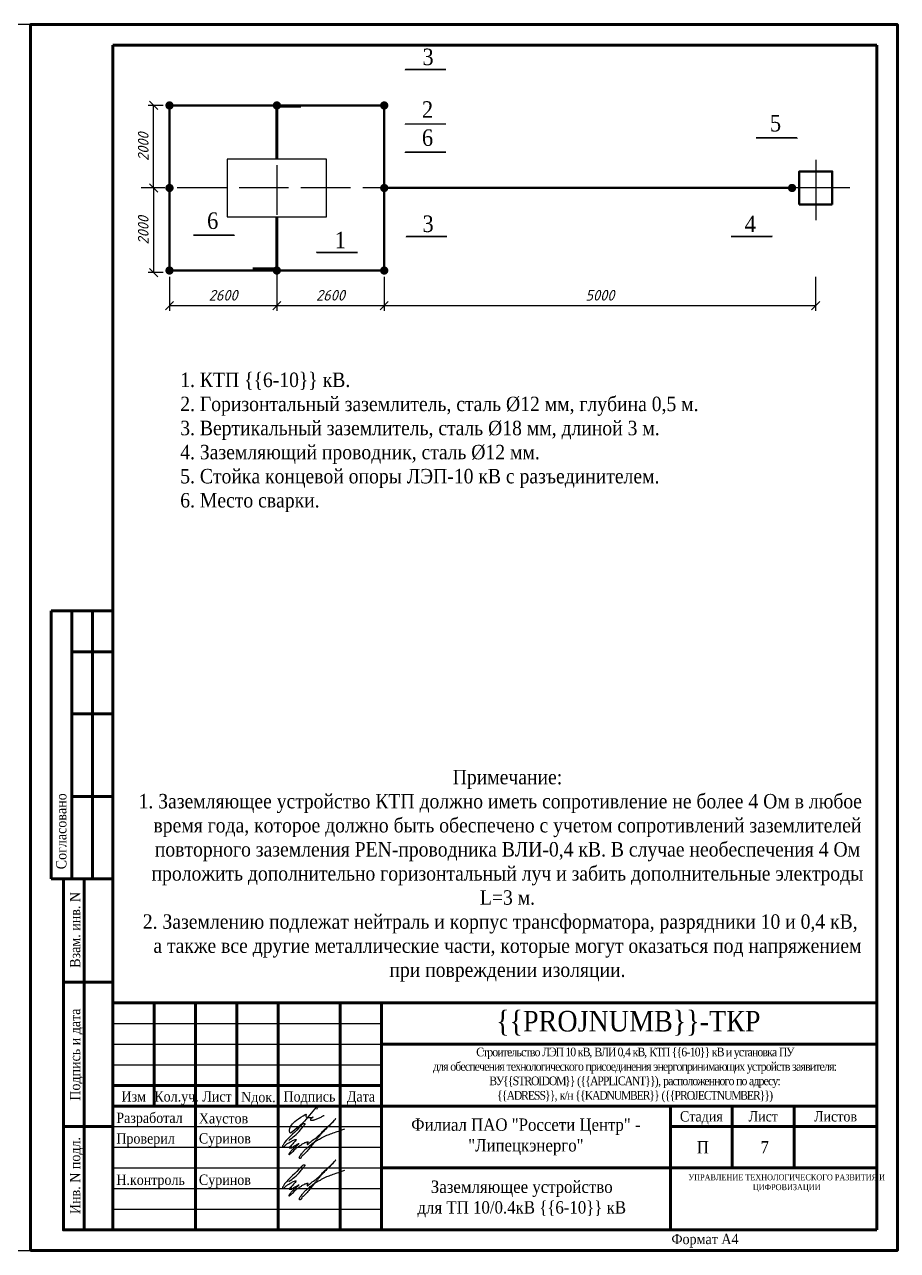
# Model space of a CAD drawing. Header units: millimetres. Extents: x 2157 to 10678, y 3616 to 3913.
# Drawn here: x 7106.5 to 7317.9, y 3616.3 to 3913.3 of the extents above; entities that cross this region are included whole.
import ezdxf
from ezdxf.enums import TextEntityAlignment as Align

# ---------------------------------------------------------------- set-up
doc = ezdxf.new("R2010")
doc.units = ezdxf.units.MM
doc.linetypes.add('ACAD_ISO02W100', pattern=[15, 12, -3])
doc.linetypes.add('BORDER2', pattern=[0.875, 0.25, -0.125, 0.25, -0.125, 0, -0.125])
doc.layers.add('П', color=7, linetype='Continuous')
doc.layers.add('Чертеж', color=7, linetype='Continuous')
doc.styles.add('ESKD1', font='', dxfattribs={"width": 1.2, "oblique": 15})
doc.styles.add('Simplex8', font='Times New Roman.ttf', dxfattribs={"height": 3.5})
doc.styles.add('ГОСТ А накл', font='Times New Roman.ttf', dxfattribs={"width": 0.9})
doc.styles.add('стиль1', font='Times New Roman.ttf', dxfattribs={"width": 0.9})
doc.styles.add('стиль2', font='Times New Roman.ttf', dxfattribs={"width": 0.9, "height": 2.5})
doc.styles.get('ESKD1').set_extended_font_data('GOST type A')
doc.dimstyles.new('GENPLAN', dxfattribs={"dimtxt": 2.6, "dimasz": 4, "dimexe": 1.3, "dimexo": 1.5, "dimgap": 1.2, "dimtad": 1, "dimzin": 0, "dimtxsty": 'ESKD1', "dimtsz": 1, "dimcen": -2, "dimadec": 0, "dimazin": 0, "dimtfac": 0.75, "dimtix": 1, "dimtmove": 0, "dimatfit": 3, "dimfxl": 1, "dimtvp": 1.2, "dimarcsym": 0})

# ---------------------------------------------------------------- blocks, each defined once
blk = doc.blocks.new('Штамп б')
at = {"lineweight": 70}
for points in [[(20, 0), (8, 0), (8, 85), (20, 85)], [(13, 0), (13, 85)], [(8, 60), (20, 60)], [(8, 25), (20, 25)]]:
    blk.add_lwpolyline(points, dxfattribs=at)
at = {"lineweight": 25, "style": 'Simplex8', "width": 0.9}
for s, p in [('Взам. инв. N', (12.06, 63.49)), ('Подпись и дата', (12.06, 31.28)), ('Инв. N подл.', (12.06, 3.82))]:
    blk.add_text(s, height=2.5, rotation=90, dxfattribs=at).set_placement(p)
blk = doc.blocks.new('A$C5B0935FB')
at = {"lineweight": 70}
for p, q in [((20, 65), (5, 65)), ((5, 0), (5, 65)), ((10, 55), (10, 65)), ((15, 0), (15, 65)), ((20, 0), (20, 65)), ((10, 40), (10, 55)), ((10, 55), (20, 55)), ((10, 20), (10, 40)), ((10, 40), (20, 40)), ((10, 0), (10, 20)), ((10, 20), (20, 20)), ((10, 0), (5, 0)), ((15, 0), (10, 0)), ((20, 0), (15, 0)), ((15, 0), (15, 0))]:
    blk.add_line(p, q, dxfattribs=at)
at = {"lineweight": 25, "style": 'стиль1', "width": 0.9}
blk.add_text('Согласовано', height=2.5, rotation=90, dxfattribs=at).set_placement((8.72, 2.35))
blk = doc.blocks.new('A$C7F1F469D')
at = {"color": 5, "lineweight": 25}
blk.add_spline([(-0.1, 1.78), (1.34, 2.93), (2.75, 4.33), (3.55, 5.31), (3.81, 5.64), (3.86, 5.8), (3.66, 5.81), (3.25, 5.7), (2.89, 5.36), (-1.09, 1.26), (-1.29, 0.98), (-1.47, 0.67), (-1.59, 0.28), (-1.54, 0.16), (-0.98, 0.55), (-0.42, 1.01), (0.34, 1.44), (1.08, 1.86), (1.69, 1.97), (1.62, 1.83), (1.26, 1.37), (0.56, 0.61), (0.16, 0.22), (0, 0), (0.24, -0.04), (0.82, 0.16), (1.44, 0.58), (2.18, 0.95), (2.33, 1.04), (1.93, 0.58), (1.28, 0.02), (0.64, -0.58), (0.1, -1.31), (-0.06, -1.68), (0.13, -1.59), (0.39, -1.41), (1.23, -0.56), (1.62, -0.16), (2.27, 0.27), (2.82, 0.65), (3.41, 1.04), (3.83, 1.25), (4.1, 1.35), (4.33, 1.44), (4.56, 1.45), (4.6, 1.35), (4.48, 1.19), (4.35, 0.92), (4.39, 0.82), (4.59, 0.91), (5.09, 1.34), (6.19, 2.18), (7.41, 3.21), (8.36, 4.22), (9.62, 5.31), (10.99, 6.68), (11.27, 6.98), (9.83, 5.51), (8.6, 4.26), (7.7, 3.28), (7.2, 2.7), (6.74, 2.12), (6.16, 1.41), (5.49, 0.62), (4.74, -0.34), (3.92, -1.29), (3.19, -1.94), (2.91, -2.31), (2.67, -2.58), (2.52, -2.55), (2.49, -2.26), (2.69, -1.9), (3.27, -1.11), (3.8, -0.52), (4.48, 0.07), (5.33, 0.79), (5.97, 1.29), (6.7, 1.77), (7.56, 2.21), (8.83, 2.91), (10.02, 3.35), (11.36, 3.83), (12.55, 4.24), (13.47, 4.57)], degree=3, dxfattribs=at)
blk = doc.blocks.new('Штамп фамилии')
at = {"layer": 'Чертеж', "color": 5, "lineweight": -2}
blk.add_lwpolyline([(47.56, 0.85), (47.63, 0.98), (47.71, 1.12), (47.75, 1.2), (47.79, 1.26), (47.82, 1.32), (47.85, 1.37), (47.85, 1.41), (47.85, 1.5), (47.83, 1.56), (47.8, 1.58), (47.75, 1.59), (47.69, 1.59), (47.65, 1.58), (47.6, 1.56), (47.53, 1.53), (47.47, 1.48), (47.41, 1.42), (47.34, 1.32), (45.35, -1.11), (44.5, -2.12), (43.04, -3.43), (41.29, -4.9), (41.18, -4.96), (41.1, -4.94), (41.06, -4.9), (41.02, -4.83), (40.95, -4.71), (40.89, -4.56), (40.88, -4.4), (40.88, -4.26), (40.91, -4.09), (40.95, -3.94), (40.99, -3.84), (41.05, -3.64), (41.14, -3.44), (41.38, -3.09), (41.64, -2.76), (42.23, -2.17), (42.59, -1.81), (43.05, -1.48), (43.63, -1.13), (44.19, -0.77), (44.85, -0.41), (44.92, -0.44), (44.94, -0.46), (44.95, -0.51), (44.89, -0.87), (44.97, -1.02), (45.03, -1.1), (45.09, -1.13), (45.19, -1.2), (45.35, -1.22), (45.55, -1.22), (46.39, -1.16), (46.48, -1.08), (46.54, -1.05), (46.56, -1.07), (46.57, -1.09), (46.56, -1.13), (46.54, -1.15), (46.53, -1.18), (46.48, -1.21), (46.37, -1.3), (46.01, -1.59), (45.97, -1.66), (45.96, -1.7), (45.96, -1.78), (45.99, -1.81), (46.12, -1.82), (46.26, -1.81), (46.68, -1.81), (46.77, -1.8), (46.92, -1.76), (47.12, -1.67), (48.59, -1.09), (48.75, -0.97), (48.9, -0.86), (49.05, -0.79), (49.15, -0.75), (49.3, -0.69)], dxfattribs=at)
at = {"layer": 'Чертеж', "color": 67, "lineweight": -2, "true_color": 0x727430}
for p in [(40.81, -8.53), (40.81, -18.55)]:
    blk.add_blockref('A$C7F1F469D', p, dxfattribs=at)
at = {"color": 7, "char_height": 2.5, "attachment_point": 4, "style": 'стиль1'}
for s, insert, width in [(' Разработал', (-1.9, -1.68), 17), ('Хаустов', (18.94, -1.81), 20), (' Проверил', (-1.9, -6.68), 17), (' Суринов', (18.1, -6.65), 20), (' Н.контроль', (-1.9, -16.68), 17), (' Суринов', (18.1, -16.68), 20)]:
    blk.add_mtext(s, dxfattribs=dict(at, insert=insert, width=width))
blk = doc.blocks.new('А4 в')
at = {"lineweight": 70}
for p, q in [((1349668.86, 432649.76), (1349668.86, 432362.76)), ((1349853.86, 432649.76), (1349668.86, 432649.76)), ((1349853.86, 432362.76), (1349853.86, 432649.76)), ((1349853.86, 432417.76), (1349668.86, 432417.76)), ((1349668.86, 432417.76), (1349668.86, 432362.76)), ((1349668.86, 432362.76), (1349853.86, 432362.76))]:
    blk.add_line(p, q, dxfattribs=at)
for points in [[(1349678.86, 432417.76), (1349678.86, 432392.76)], [(1349688.86, 432417.76), (1349688.86, 432362.76)], [(1349698.86, 432417.76), (1349698.86, 432392.76)], [(1349708.86, 432417.76), (1349708.86, 432362.76)], [(1349723.86, 432417.76), (1349723.86, 432362.76)], [(1349733.86, 432417.76), (1349733.86, 432362.76)], [(1349733.86, 432407.76), (1349853.86, 432407.76)], [(1349668.86, 432397.76), (1349733.86, 432397.76)], [(1349668.86, 432392.76), (1349853.86, 432392.76)], [(1349803.86, 432392.76), (1349803.86, 432362.76)], [(1349818.86, 432392.76), (1349818.86, 432377.76)], [(1349833.86, 432392.76), (1349833.86, 432377.76)], [(1349803.86, 432387.76), (1349853.86, 432387.76)], [(1349733.86, 432377.76), (1349853.86, 432377.76)]]:
    blk.add_lwpolyline(points, dxfattribs=at)
at = {"lineweight": 30}
for points in [[(1349668.86, 432412.76), (1349733.86, 432412.76)], [(1349668.86, 432407.76), (1349733.86, 432407.76)], [(1349668.86, 432402.76), (1349733.86, 432402.76)], [(1349668.86, 432387.76), (1349733.86, 432387.76)], [(1349668.86, 432382.76), (1349733.86, 432382.76)], [(1349668.86, 432377.76), (1349733.86, 432377.76)], [(1349668.86, 432372.76), (1349733.86, 432372.76)], [(1349668.86, 432367.76), (1349733.86, 432367.76)]]:
    blk.add_lwpolyline(points, dxfattribs=at)
at = {"layer": 'П', "lineweight": 70}
blk.add_lwpolyline([(1349648.86, 432357.76), (1349858.86, 432357.76), (1349858.86, 432654.76), (1349648.86, 432654.76)], close=True, dxfattribs=at)
for name, p in [('A$C5B0935FB', (1349648.86, 432447.76)), ('Штамп фамилии', (1349670.71, 432391.17))]:
    blk.add_blockref(name, p)
at = {"lineweight": 25}
blk.add_blockref('Штамп б', (1349648.86, 432362.76), dxfattribs=at)
at = {"lineweight": 25, "style": 'стиль1', "width": 0.9}
for s, p in [('Изм', (1349670.91, 432393.83)), ('Кол.уч.', (1349678.86, 432393.83)), ('Лист', (1349690.49, 432393.83)), ('Nдок.', (1349699.88, 432393.69)), ('Подпись', (1349710.15, 432393.83)), ('Дата', (1349725.5, 432393.83)), ('Формат А4', (1349804.12, 432359.29))]:
    blk.add_text(s, height=2.5, dxfattribs=at).set_placement(p)
at = {"linetype": 'Continuous', "lineweight": 25, "style": 'стиль2', "width": 0.9}
for s, height, p in [('Стадия', 2.5, (1349811.36, 432390.26)), ('Лист', 2.5, (1349826.36, 432390.26)), ('Листов', 2.5, (1349843.86, 432390.26)), ('П', 3, (1349811.7, 432382.76))]:
    blk.add_text(s, height=height, dxfattribs=at).set_placement(p, align=Align.MIDDLE_CENTER)
at = {"layer": 'Чертеж', "lineweight": 25, "attachment_point": 5, "style": 'стиль2'}
for s, insert, char_height, width in [('Филиал ПАО "Россети Центр" - "Липецкэнерго"', (1349768.86, 432385.26), 3, 70), ('{\\H0.8x;УПРАВЛЕНИЕ ТЕХНОЛОГИЧЕСКОГО РАЗВИТИЯ И ЦИФРОВИЗАЦИИ}', (1349832.03, 432374.06), 1.8, 54.1956)]:
    blk.add_mtext(s, dxfattribs=dict(at, insert=insert, char_height=char_height, width=width))
blk = doc.blocks.new('*D57')
at = {"color": 0, "lineweight": -2, "transparency": 16777216}
for p, q in [((7140.07, 3893.71), (7136.41, 3893.71)), ((7138.71, 3892.71), (7136.71, 3894.71)), ((7137.71, 3873.71), (7137.71, 3893.71)), ((7140.07, 3873.71), (7136.41, 3873.71)), ((7138.71, 3872.71), (7136.71, 3874.71))]:
    blk.add_line(p, q, dxfattribs=at)
at = {"layer": 'Defpoints', "color": 0, "transparency": 16777216}
for p in [(7137.71, 3893.71), (7141.57, 3893.71), (7141.57, 3873.71)]:
    blk.add_point(p, dxfattribs=at)
at = {"color": 0, "transparency": 16777216, "insert": (7135.21, 3883.71), "char_height": 2.6, "attachment_point": 5, "rotation": 90, "style": 'ESKD1'}
blk.add_mtext('2000', dxfattribs=at)
blk = doc.blocks.new('*D58')
at = {"color": 0, "lineweight": -2, "transparency": 16777216}
for p, q in [((7140.07, 3873.71), (7136.41, 3873.71)), ((7138.71, 3872.71), (7136.71, 3874.71)), ((7137.71, 3873.71), (7137.71, 3853.21)), ((7140.07, 3853.21), (7136.41, 3853.21)), ((7138.71, 3852.21), (7136.71, 3854.21))]:
    blk.add_line(p, q, dxfattribs=at)
at = {"layer": 'Defpoints', "color": 0, "transparency": 16777216}
for p in [(7141.57, 3873.71), (7137.71, 3853.21), (7141.57, 3853.21)]:
    blk.add_point(p, dxfattribs=at)
at = {"color": 0, "transparency": 16777216, "insert": (7135.21, 3863.46), "char_height": 2.6, "attachment_point": 5, "rotation": 90, "style": 'ESKD1'}
blk.add_mtext('2000', dxfattribs=at)
blk = doc.blocks.new('*D59')
at = {"color": 0, "lineweight": -2, "transparency": 16777216}
for p, q in [((7141.57, 3852.21), (7141.57, 3843.93)), ((7167.57, 3852.21), (7167.57, 3843.93)), ((7140.57, 3844.23), (7142.57, 3846.23)), ((7166.57, 3844.23), (7168.57, 3846.23)), ((7141.57, 3845.23), (7167.57, 3845.23))]:
    blk.add_line(p, q, dxfattribs=at)
at = {"layer": 'Defpoints', "color": 0, "transparency": 16777216}
for p in [(7141.57, 3853.71), (7167.57, 3853.71), (7167.57, 3845.23)]:
    blk.add_point(p, dxfattribs=at)
at = {"color": 0, "transparency": 16777216, "insert": (7154.57, 3847.73), "char_height": 2.6, "attachment_point": 5, "style": 'ESKD1'}
blk.add_mtext('2600', dxfattribs=at)
blk = doc.blocks.new('*D60')
at = {"color": 0, "lineweight": -2, "transparency": 16777216}
for p, q in [((7167.57, 3852.21), (7167.57, 3843.93)), ((7193.57, 3852.21), (7193.57, 3843.93)), ((7166.57, 3844.23), (7168.57, 3846.23)), ((7192.57, 3844.23), (7194.57, 3846.23)), ((7167.57, 3845.23), (7193.57, 3845.23))]:
    blk.add_line(p, q, dxfattribs=at)
at = {"layer": 'Defpoints', "color": 0, "transparency": 16777216}
for p in [(7167.57, 3853.71), (7193.57, 3853.71), (7193.57, 3845.23)]:
    blk.add_point(p, dxfattribs=at)
at = {"color": 0, "transparency": 16777216, "insert": (7180.57, 3847.73), "char_height": 2.6, "attachment_point": 5, "style": 'ESKD1'}
blk.add_mtext('2600', dxfattribs=at)
blk = doc.blocks.new('*D61')
at = {"color": 0, "lineweight": -2, "transparency": 16777216}
for p, q in [((7193.57, 3852.21), (7193.57, 3843.93)), ((7298.07, 3852.21), (7298.07, 3843.93)), ((7192.57, 3844.23), (7194.57, 3846.23)), ((7297.07, 3844.23), (7299.07, 3846.23)), ((7193.57, 3845.23), (7298.07, 3845.23))]:
    blk.add_line(p, q, dxfattribs=at)
at = {"layer": 'Defpoints', "color": 0, "transparency": 16777216}
for p in [(7193.57, 3853.71), (7298.07, 3853.71), (7298.07, 3845.23)]:
    blk.add_point(p, dxfattribs=at)
at = {"color": 0, "transparency": 16777216, "insert": (7245.82, 3847.73), "char_height": 2.6, "attachment_point": 5, "style": 'ESKD1'}
blk.add_mtext('5000', dxfattribs=at)

msp = doc.modelspace()

# ---------------------------------------------------------------- linework, layer by layer
at = {"linetype": 'ACAD_ISO02W100'}
for p, q in [((7167.575, 3894.213), (7167.575, 3847.888)), ((7200.415, 3873.713), (7134.735, 3873.713))]:
    msp.add_line(p, q, dxfattribs=at)
at = {"lineweight": 70}
for p, q in [((7167.575, 3880.713), (7167.575, 3893.713)), ((7167.575, 3854.091), (7167.575, 3866.713))]:
    msp.add_line(p, q, dxfattribs=at)
at = {"lineweight": 90}
for p, q in [((7167.575, 3893.525), (7173.376, 3893.525)), ((7161.773, 3854.091), (7167.575, 3854.091))]:
    msp.add_line(p, q, dxfattribs=at)
for p, q in [((7298.075, 3880.535), (7298.075, 3865.94)), ((7306.384, 3873.713), (7289.222, 3873.713))]:
    msp.add_line(p, q)
at = {"lineweight": 50}
for p, q in [((7294.075, 3877.713), (7302.075, 3877.713)), ((7194.075, 3873.713), (7292.348, 3873.713)), ((7302.075, 3869.713), (7294.075, 3869.713))]:
    msp.add_line(p, q, dxfattribs=at)
for points in [[(7193.575, 3893.713, 0, 0, 0), (7198.567, 3902.378, 0.4, 0.4, 0), (7208.567, 3902.378, 0.4, 0.4, 0)], [(7193.575, 3880.549, 0, 0, 0), (7198.567, 3889.214, 0.4, 0.4, 0), (7208.567, 3889.214, 0.4, 0.4, 0)], [(7298.651, 3877.213, 0, 0, 0), (7293.658, 3885.878, 0.4, 0.4, 0), (7283.658, 3885.878, 0.4, 0.4, 0)], [(7193.575, 3873.713, 0, 0, 0), (7198.567, 3882.378, 0.4, 0.4, 0), (7208.567, 3882.378, 0.4, 0.4, 0)], [(7292.597, 3873.28, 0, 0, 0), (7287.605, 3861.944, 0.4, 0.4, 0), (7277.605, 3861.944, 0.4, 0.4, 0)], [(7172.15, 3866.713, 0, 0, 0), (7177.142, 3858.048, 0.4, 0.4, 0), (7187.142, 3858.048, 0.4, 0.4, 0)], [(7162.349, 3853.591, 0, 0, 0), (7157.356, 3862.256, 0.4, 0.4, 0), (7147.356, 3862.256, 0.4, 0.4, 0)], [(7193.825, 3853.28, 0, 0, 0), (7198.817, 3861.944, 0.4, 0.4, 0), (7208.817, 3861.944, 0.4, 0.4, 0)]]:
    msp.add_lwpolyline(points, format="xyseb")
at = {"linetype": 'BORDER2', "lineweight": 50, "const_width": 1}
for points in [[(7141.075, 3893.713, 1), (7142.075, 3893.713, 1)], [(7167.075, 3893.713, 1), (7168.075, 3893.713, 1)], [(7193.075, 3893.713, 1), (7194.075, 3893.713, 1)], [(7141.075, 3873.713, 1), (7142.075, 3873.713, 1)], [(7193.075, 3873.713, 1), (7194.075, 3873.713, 1)], [(7291.848, 3873.713, 1), (7292.848, 3873.713, 1)], [(7141.075, 3853.713, 1), (7142.075, 3853.713, 1)], [(7167.075, 3853.713, 1), (7168.075, 3853.713, 1)], [(7193.075, 3853.713, 1), (7194.075, 3853.713, 1)]]:
    msp.add_lwpolyline(points, format="xyb", close=True, dxfattribs=at)
at = {"lineweight": 50}
for points in [[(7141.575, 3893.713), (7141.575, 3853.713), (7193.575, 3853.713), (7193.575, 3893.713)], [(7294.075, 3873.713), (7294.075, 3873.713), (7294.075, 3877.713), (7294.075, 3877.713)], [(7302.075, 3873.713), (7302.075, 3873.713), (7302.075, 3877.713), (7302.075, 3877.713)], [(7294.075, 3869.713), (7294.075, 3869.713), (7294.075, 3873.713), (7294.075, 3873.713)], [(7302.075, 3869.713), (7302.075, 3869.713), (7302.075, 3873.713), (7302.075, 3873.713)]]:
    msp.add_lwpolyline(points, close=True, dxfattribs=at)
at = {"lineweight": 30}
msp.add_lwpolyline([(7179.575, 3866.713), (7179.575, 3880.713), (7155.575, 3880.713), (7155.575, 3866.713)], close=True, dxfattribs=at)
at = {"layer": 'П'}
msp.add_lwpolyline([(6897.884, 3616.313), (7107.884, 3616.313), (7107.884, 3913.313), (6897.884, 3913.313)], close=True, dxfattribs=at)
at = {"layer": 'П', "lineweight": 70}
msp.add_lwpolyline([(7107.884, 3616.313), (7317.884, 3616.313), (7317.884, 3913.313), (7107.884, 3913.313)], close=True, dxfattribs=at)

# ---------------------------------------------------------------- block references
msp.add_blockref('А4 в', (-1342540.973, -428741.446))

# ---------------------------------------------------------------- texts
at = {"linetype": 'Continuous', "lineweight": 25, "style": 'стиль2', "width": 0.9}
msp.add_text('7', height=3, dxfattribs=at).set_placement((7285.732, 3641.313), align=Align.MIDDLE_CENTER)
at = {"char_height": 4, "style": 'ГОСТ А накл'}
for s, insert, attachment_point in [('3', (7202.837, 3905.45), 4), ('2', (7202.705, 3892.72), 4), ('6', (7202.705, 3885.884), 4), ('3', (7202.837, 3865.016), 4), ('4', (7283.594, 3865.016), 6), ('1', (7181.572, 3861.12), 4)]:
    msp.add_mtext(s, dxfattribs=dict(at, insert=insert, attachment_point=attachment_point))
for s, insert, char_height, width, attachment_point, style in [('5', (7289.7, 3889.384), 4, 10.00688, 6, 'ГОСТ А накл'), ('6', (7153.394, 3865.762), 4, 10.00688, 6, 'ГОСТ А накл'), ('1. КТП \\{\\{6-10\\}\\} кВ.\\P2. Горизонтальный заземлитель, сталь %%C12 мм, глубина 0,5 м.\\P3. Вертикальный заземлитель, сталь %%C18 мм, длиной 3 м.\\P4. Заземляющий проводник, сталь %%C12 мм.\\P5. Стойка концевой опоры ЛЭП-10 кВ с разъединителем.\\P6. Место сварки.', (7144.173, 3812.082), 3.5, 158.33877, 4, 'стиль1'), ('Заземляющее устройство \\Pдля ТП 10/0.4кВ \\{\\{6-10\\}\\} кВ', (7226.884, 3628.813), 3, 70, 5, 'стиль1')]:
    msp.add_mtext(s, dxfattribs=dict(insert=insert, char_height=char_height, width=width, attachment_point=attachment_point, style=style))
at = {"lineweight": 25, "insert": (7221.677, 3707.095), "char_height": 3.5, "width": 177.66355, "attachment_point": 5, "style": 'стиль1'}
msp.add_mtext('\\pi3.5;Примечание:\\P\\pi0;1. Заземляющее устройство КТП должно иметь сопротивление не более 4 Ом в любое  \\P\\pl3.5;время года, которое должно быть обеспечено с учетом сопротивлений заземлителей повторного заземления PEN-проводника ВЛИ-0,4 кВ. В случае необеспечения 4 Ом проложить дополнительно горизонтальный луч и забить дополнительные электроды \\P\\pi3.5,l0;L=3 м. \\P\\pi0,t14;2. Заземлению подлежат нейтраль и корпус трансформатора, разрядники 10 и 0,4 кВ, \\P\\pl3.5;а также все другие металлические части, которые могут оказаться под напряжением при повреждении изоляции.', dxfattribs=at)
at = {"layer": 'Чертеж', "lineweight": 25, "attachment_point": 5}
for s, insert, char_height, width, style in [('\\{\\{PROJNUMB\\}\\}-ТКР', (7252.689, 3671.356), 5, 119.88502, 'стиль2'), ('{\\T0.85;Строительство ЛЭП 10 кВ, ВЛИ 0,4 кВ, КТП \\{\\{6-10\\}\\} кВ и установка ПУ  \\Pдля обеспечения технологического присоединения энергопринимающих устройств заявителя: \\H1.16604x; \\H0.8576x;\\PВУ\\{\\{STROIDOM\\}\\} (\\{\\{APPLICANT\\}\\}), расположенного по адресу:\\H1.11069x; \\H0.90034x;\\P\\{\\{ADRESS\\}\\}, к/н \\{\\{KADNUMBER\\}\\} (\\{\\{PROJECTNUMBER\\}\\})\\H1.12914x; }', (7254.254, 3658.813), 2.1, 122.73877, 'стиль1'), ('Филиал ПАО "Россети Центр" - "Липецкэнерго"', (7227.884, 3643.813), 3, 70, 'стиль2')]:
    msp.add_mtext(s, dxfattribs=dict(at, insert=insert, char_height=char_height, width=width, style=style))

# ---------------------------------------------------------------- dimensions: what is measured, and where the dimension line sits
for p1, p2, distance, text, picture, middle in [((7141.575, 3873.713), (7141.575, 3893.713), 3.864, '2000', '*D57', (7135.211, 3883.713)), ((7141.575, 3873.713), (7141.575, 3853.213), -3.864, '2000', '*D58', (7135.211, 3863.463)), ((7141.575, 3853.713), (7167.575, 3853.713), -8.483, '2600', '*D59', (7154.575, 3847.73)), ((7167.575, 3853.713), (7193.575, 3853.713), -8.483, '2600', '*D60', (7180.575, 3847.73)), ((7193.575, 3853.713), (7298.075, 3853.713), -8.483, '5000', '*D61', (7245.825, 3847.73))]:
    dim = msp.add_aligned_dim(p1=p1, p2=p2, distance=distance, text=text, dimstyle='GENPLAN')
    dim.commit()
    dim.dimension.update_dxf_attribs({"geometry": picture, "text_midpoint": middle})

doc.saveas('drawing.dxf')
